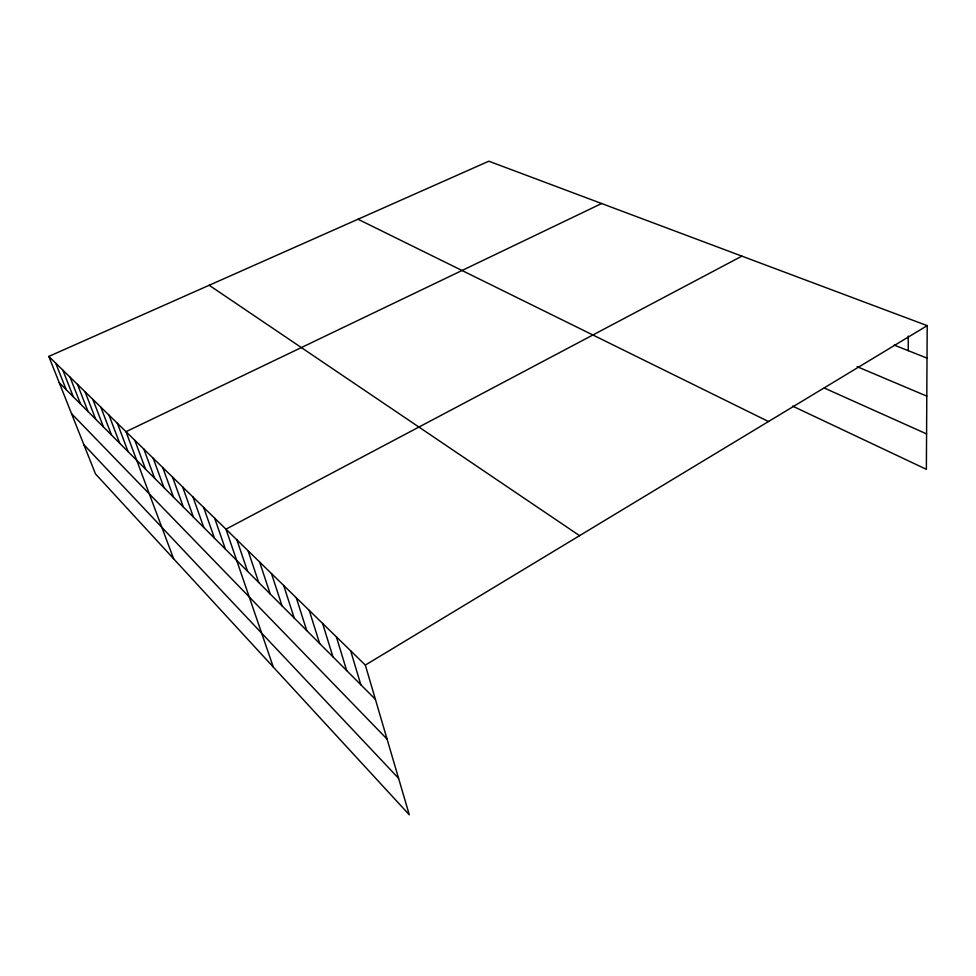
<?xml version="1.0" encoding="UTF-8"?>
<svg xmlns="http://www.w3.org/2000/svg" width="976" height="976" viewBox="0 0 976 976"><rect width="100%" height="100%" fill="white"/><g stroke="black" fill="none" stroke-linecap="round" stroke-linejoin="round"><path stroke-width="1.46" d="M48.8 356.423L365.341 665.095L409.298 814.801L95.465 473.872L48.8 356.423L488.817 161.199L927.2 325.642L926.37 469.322L792.488 406.065M365.341 665.095L927.2 325.642M741.894 256.139L225.968 529.175L273.28 667.035M601.631 203.52L125.989 431.697L173.63 558.784M894.223 345.101L927.017 358.119M857.123 366.659L926.797 396.122M824.317 388.045L926.578 433.905M358.021 219.234L768.502 421.534M209.181 285.26L579.573 535.665M59.255 382.726L375.406 699.353M71.553 413.678L387.082 739.125M83.863 444.666L398.598 778.336M55.717 363.17L66.197 389.692M62.793 370.075L73.322 396.805M70.04 377.139L80.593 404.101M77.47 384.373L88.047 411.567M85.071 391.791L95.672 419.204M92.854 399.379L103.493 427.024M100.833 407.151L111.496 435.04M109.007 415.129L119.694 443.25M117.388 423.303L128.1 451.681M134.822 440.298L145.558 469.163M143.875 449.131L154.635 478.252M153.183 458.208L163.944 487.573M162.736 467.516L173.508 497.15M172.545 477.093L183.317 506.983M182.634 486.926L193.407 517.085M193.004 497.04L203.777 527.467M203.679 507.447L214.439 538.142M214.659 518.158L225.407 549.122M236.863 539.801L247.562 571.314M248.063 550.732L258.738 582.513M259.592 561.969L270.23 594.018M271.462 573.546L282.052 605.864M283.674 585.454L294.215 618.052M296.265 597.727L306.745 630.594M309.233 610.378L319.652 643.513M322.605 623.42L332.95 656.836M336.403 636.877L346.663 670.573M350.64 650.76L360.815 684.737M908.241 336.061L908.278 350.677"/></g></svg>
